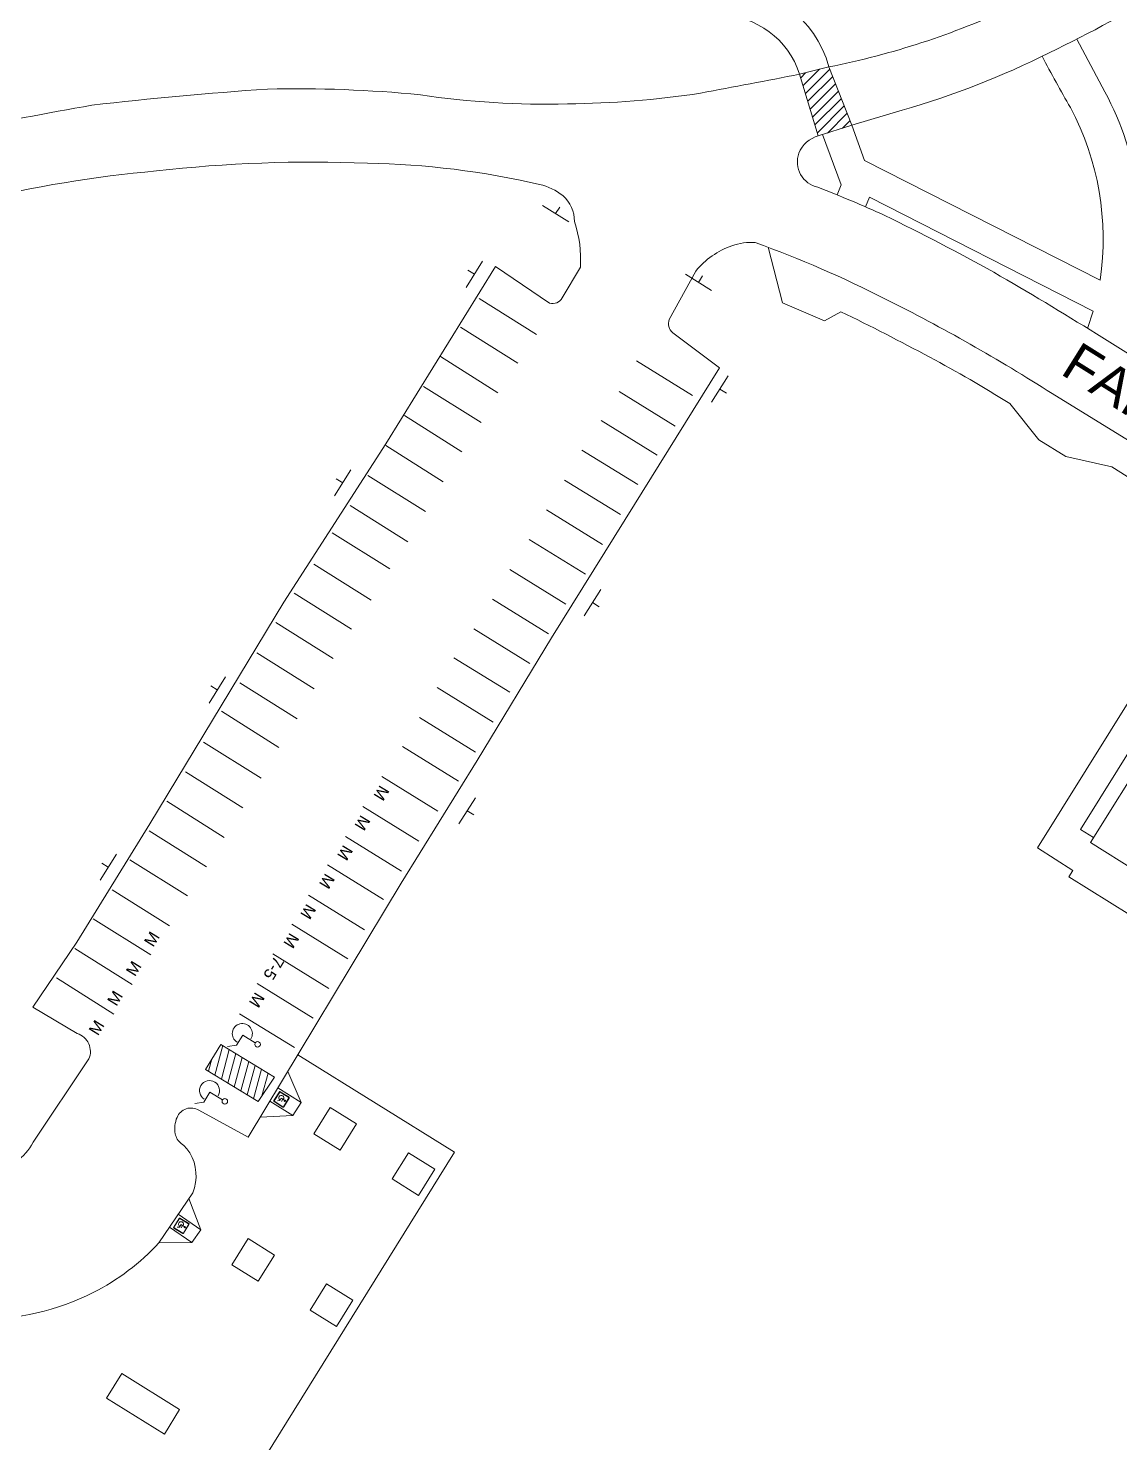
# Model space of a CAD drawing. Header units: feet. Extents: x 6763715 to 6770513, y 1886699 to 1891873.
# Drawn here: x 6765511.1 to 6765793.5, y 1890187.2 to 1890553 of the extents above; entities that cross this region are included whole.
import ezdxf

# ---------------------------------------------------------------- set-up
doc = ezdxf.new("R2010")
doc.units = ezdxf.units.FT
doc.header["$LTSCALE"] = 48
doc.header["$MEASUREMENT"] = 0
doc.linetypes.add('PHANTOM2', pattern=[1.25, 0.625, -0.125, 0.125, -0.125, 0.125, -0.125])
doc.layers.get('0').update_dxf_attribs({"lineweight": 0})
for name, color, linetype, lineweight in [('C-PKNG-STRP', 3, 'Continuous', 0), ('C-PROP', 7, 'PHANTOM2', 0), ('C-ROAD', 5, 'Continuous', 0), ('Crosswalk_Stripping', 3, 'Continuous', 0), ('Handicap signs', 5, 'Continuous', 0), ('L-SITE-WALK', 6, 'Continuous', 0)]:
    doc.layers.add(name, color=color, linetype=linetype, lineweight=lineweight)
doc.layers.add('C-ROAD-IDEN', color=7, linetype='Continuous')
doc.styles.get("Standard").update_dxf_attribs({"font": 'arial.ttf'})

# ---------------------------------------------------------------- blocks, each defined once
blk = doc.blocks.new('Campus_Base_Map_NEW$0$S1')
for points in [[(-0.08333333333333337, 0), (0.08333333333333333, 0)], [(0, 0), (0, -0.04166666666666666)]]:
    blk.add_lwpolyline(points)
blk = doc.blocks.new('Campus_Base_Map_NEW$0$HANDI')
at = {"layer": 'Handicap signs', "lineweight": 0}
for p, q in [((0, 0.07912658333467937), (0, 0)), ((0, 0), (0.0625, 0)), ((0.0625, 0), (0.09407491666691688, -0.03864783333240968))]:
    blk.add_line(p, q, dxfattribs=at)
blk.add_circle((0, 0.09412658333409732), 0.015, dxfattribs=at)
blk.add_arc((-0.006249999996119489, -0.006249999999757468), 0.05412658333333333, 90, 0, dxfattribs=at)
blk = doc.blocks.new('Campus_Base_Map_NEW$0$Site Plan$0$HANDI')
for p, q in [((0, 0.07912658333467937), (0, 0)), ((0, 0), (0.0625, 0)), ((0.0625, 0), (0.09407491666691688, -0.03864783333240968))]:
    blk.add_line(p, q)
blk.add_circle((0, 0.09412658333409732), 0.015)
blk.add_arc((-0.006249999996119489, -0.006249999999757468), 0.05412658333333333, 90, 0)
blk = doc.blocks.new('Campus_Base_Map_NEW$0$handicap')
at = {"layer": 'C-PKNG-STRP'}
blk.add_line((563729.991326647, 157499.4996887749), (563730.0408205213, 157499.4780398154), dxfattribs=at)
for points in [[(563729.849394419, 157499.3976255395), (563730.055974239, 157499.3157262478, 0.4142135623730971), (563730.0740041835, 157499.3235187809), (563730.1559034751, 157499.530098601, 0.4142135623730953), (563730.148110942, 157499.5481285455), (563729.9415311218, 157499.6300278371, 0.414213562373095), (563729.9235011775, 157499.6222353042), (563729.841601886, 157499.415655484, 0.4142135623730931)], [(563729.8519537719, 157499.404081159), (563730.0585335919, 157499.3221818672, 0.4142135623730951), (563730.067548564, 157499.3260781338), (563730.1494478555, 157499.5326579539, 0.4142135623730951), (563730.1455515893, 157499.5416729262), (563729.9389717692, 157499.6235722178, 0.4142135623730951), (563729.929956797, 157499.6196759513), (563729.8480575053, 157499.4130961312, 0.4142135623730951)]]:
    blk.add_lwpolyline(points, format="xyb", close=True, dxfattribs=at)
at = {"layer": 'C-PKNG-STRP', "rotation": 335.9749199039166}
blk.add_blockref('Campus_Base_Map_NEW$0$Site Plan$0$HANDI', (563729.9752189872, 157499.4635529569), dxfattribs=at)

msp = doc.modelspace()

# ---------------------------------------------------------------- hatches: boundary and pattern name
at = {"layer": 'Crosswalk_Stripping'}
h = msp.add_hatch(dxfattribs=at)
h.set_pattern_fill('ANSI31', color=256, scale=15, angle=6.361109362927034e-15, style=0)
h.set_pattern_definition([(44.99999999999999, (-8.731149137020111e-11, 0), (-1.325825214724776, 1.325825214724777), [])])
h.paths.add_polyline_path([(6765718.276029825, 1890543.066899645), (6765710.677897997, 1890541.166633053), (6765715.509658669, 1890525.216494871), (6765724.206848924, 1890527.963078094)])
h = msp.add_hatch(dxfattribs=at)
h.set_pattern_fill('ANSI31', color=256, scale=15, angle=30, style=0)
h.set_pattern_definition([(74.99999999999999, (-8.731149137020111e-11, 0), (-1.811110924292002, 0.4852857095672263), [])])
h.paths.add_polyline_path([(6765574.769344479, 1890281.733499662), (6765560.890480378, 1890290.228607069), (6765556.93089213, 1890283.759637986), (6765570.538391629, 1890275.430630012)])

# ---------------------------------------------------------------- linework, layer by layer
at = {"layer": 'C-PKNG-STRP'}
for p, q in [((6765710.677897997, 1890541.166633053, -1.078313909518014e-09), (6765718.276029826, 1890543.066899646, -1.078313909518014e-09)), ((6765710.677897947, 1890541.166633209), (6765715.509658669, 1890525.216494871)), ((6765718.27602982, 1890543.066899657, -1.078313909518014e-09), (6765724.206848929, 1890527.963078094)), ((6765715.509658673, 1890525.216494871), (6765724.206848929, 1890527.963078094)), ((6765579.944415555, 1890289.442826515), (6765565.72255261, 1890298.14787992)), ((6765556.93089213, 1890283.759637986), (6765560.890480378, 1890290.228607069)), ((6765560.890480378, 1890290.228607069), (6765574.769344479, 1890281.733499662)), ((6765570.538391629, 1890275.430630012), (6765556.93089213, 1890283.759637986)), ((6765570.538391629, 1890275.430630012), (6765574.769344479, 1890281.733499662))]:
    msp.add_line(p, q, dxfattribs=at)
for points in [[(6765627.770615036, 1890483.182494738), (6765642.62912132, 1890473.844116459)], [(6765622.899567672, 1890475.773949452), (6765637.758073954, 1890466.435571174)], [(6765617.732136757, 1890468.107095225), (6765632.590643038, 1890458.768716945)], [(6765682.95608055, 1890458.070708344), (6765668.458761309, 1890467.014279799)], [(6765613.371025053, 1890460.407734913), (6765628.229531335, 1890451.069356634)], [(6765678.498772975, 1890450.167819249), (6765664.001453729, 1890459.111390701)], [(6765608.452993453, 1890452.847099891), (6765623.311499733, 1890443.508721613)], [(6765673.780929048, 1890442.661964387), (6765659.283609804, 1890451.605535839)], [(6765603.58974201, 1890445.086277198), (6765618.448248293, 1890435.747898919)], [(6765668.81479951, 1890434.999564975), (6765654.317480268, 1890443.943136427)], [(6765598.977003584, 1890437.381348367), (6765613.835509866, 1890428.042970088)], [(6765664.303825477, 1890427.246538206), (6765649.806506233, 1890436.190109658)], [(6765594.416817913, 1890429.576882551), (6765609.275324193, 1890420.238504272)], [(6765659.640761709, 1890419.540495672), (6765645.143442465, 1890428.484067124)], [(6765589.739275996, 1890422.525069491), (6765604.597782277, 1890413.186691212)], [(6765655.229324662, 1890411.840021656), (6765640.732005418, 1890420.783593108)], [(6765584.983357463, 1890414.46452214), (6765599.841863748, 1890405.12614386)], [(6765650.16365814, 1890404.125069491), (6765635.666338898, 1890413.068640944)], [(6765579.862910779, 1890406.949757647), (6765594.721417066, 1890397.611379368)], [(6765645.701895747, 1890396.423481771), (6765631.204576502, 1890405.367053224)], [(6765575.096968919, 1890399.342138392), (6765589.955475198, 1890390.003760115)], [(6765640.836416897, 1890388.763309766), (6765626.339097654, 1890397.706881219)], [(6765570.23483118, 1890391.530990354), (6765585.093337459, 1890382.192612077)], [(6765635.71485651, 1890381.298870619), (6765621.217537269, 1890390.24244207)], [(6765565.825621539, 1890383.729865652), (6765580.684127821, 1890374.391487373)], [(6765631.405183859, 1890373.550298666), (6765616.907864613, 1890382.493870117)], [(6765561.054111157, 1890376.373873118), (6765575.912617438, 1890367.035494839)], [(6765626.843884481, 1890365.796158195), (6765612.346565237, 1890374.739729647)], [(6765556.446941249, 1890368.417317567), (6765571.305447535, 1890359.078939288)], [(6765622.427992617, 1890358.296985556), (6765607.930673376, 1890367.240557008)], [(6765551.732438432, 1890360.760486672), (6765566.590944717, 1890351.422108394)], [(6765617.061487735, 1890350.525025823), (6765602.56416849, 1890359.468597275)], [(6765546.917284928, 1890353.101428371), (6765561.775791211, 1890343.763050092)], [(6765612.146797242, 1890342.81341477), (6765597.649477998, 1890351.756986222)], [(6765542.353758145, 1890345.447938587), (6765557.212264427, 1890336.109560308)], [(6765607.635823213, 1890335.060388003), (6765593.138503969, 1890344.003959455)], [(6765537.383173792, 1890337.98684055), (6765552.241680073, 1890328.648462272)], [(6765602.964963515, 1890327.706622877), (6765588.467644271, 1890336.65019433)], [(6765532.771549072, 1890330.231586375), (6765547.630055353, 1890320.893208097)], [(6765598.103939483, 1890319.845149495), (6765583.606620242, 1890328.788720946)], [(6765527.902729107, 1890322.722390402), (6765542.761235392, 1890313.384012123)], [(6765593.738372961, 1890312.347090559), (6765579.241053719, 1890321.290662012)], [(6765523.139014652, 1890315.014120461), (6765537.997520935, 1890305.675742181)], [(6765588.822568769, 1890304.685804851), (6765574.325249527, 1890313.629376302)], [(6765518.351698425, 1890307.396912624), (6765533.210204707, 1890298.058534345)], [(6765584.813734476, 1890296.994240465), (6765570.31641523, 1890305.937811917)]]:
    msp.add_lwpolyline(points, dxfattribs=at)
at = {"layer": 'C-PROP', "ltscale": 0.02, "const_width": 6, "elevation": -178.8009999999999}
msp.add_lwpolyline([(6769012.672318948, 1888295.374669329, 0.1361048893769301), (6767938.827147607, 1887977.763884334, -0.2823868537519414), (6765535.011960359, 1887963.210487848), (6765125.199023341, 1887960.525005917), (6765008.259637998, 1888061.176182), (6763829.051106414, 1890965.3305025), (6763828.781101809, 1890985.958502438), (6763983.434002401, 1891051.428890646), (6764153.834987686, 1890819.547933312), (6764199.850891613, 1890841.999908577), (6764151.795092961, 1891122.836158444, -0.01647219109543954), (6764351.863703489, 1891197.559898398, -0.0003431867193823084), (6765614.041232214, 1891619.044375816, -0.1515732919274202), (6766084.71670162, 1891639.018791427, -4.006424607498245e-05), (6767109.798489642, 1891365.369470985), (6767424.223199004, 1891242.168853522)], format="xyb", dxfattribs=at)
at = {"layer": 'C-ROAD', "lineweight": 0}
for p, q in [((6765724.206848912, 1890527.96307809), (6765737.211251723, 1890531.876065857)), ((6765676.943597971, 1890477.755540672), (6765683.815643204, 1890490.239182961)), ((6765689.954064486, 1890465.257637243), (6765677.875475034, 1890474.303011921)), ((6765665.553212458, 1890425.961478704), (6765689.954064486, 1890465.257637243)), ((6765776.023381462, 1890458.549714646), (6765810.619950682, 1890437.266575207)), ((6765646.497745275, 1890395.340172661), (6765665.553212458, 1890425.961478704)), ((6765627.214041485, 1890363.656801882), (6765646.497745275, 1890395.340172661)), ((6765607.528966483, 1890331.914239298), (6765627.214041485, 1890363.656801882)), ((6765567.956114555, 1890266.209915321), (6765607.528966483, 1890331.914239298)), ((6765555.218700975, 1890273.177029892), (6765567.956114555, 1890266.209915321)), ((6765544.900959719, 1890238.923105427), (6765553.625599872, 1890251.850306667))]:
    msp.add_line(p, q, dxfattribs=at)
at = {"layer": 'C-ROAD'}
for points in [[(6765492.549329663, 1890526.487554573, -0.006517503250149), (6765527.535939384, 1890533.148767447, -0.01165039693452984), (6765572.996706741, 1890537.323042922, -0.03078799930844279), (6765612.542375264, 1890535.829974486, 0.04420148150681193), (6765650.596501734, 1890533.498637108, 0.03571955229873579), (6765685.064875015, 1890536.272643909, 0.002166367621370845), (6765710.677897947, 1890541.166633209, 0.8420564723764148)], [(6765805.682255258, 1890469.42214156, -0.7453601004881315), (6765800.628331462, 1890465.787188394), (6765787.460681372, 1890474.003175761, 0.00891872482993947), (6765760.935242523, 1890489.927607908, 0.01360564987166056), (6765732.725902546, 1890504.606848883, 0.01613534817757863), (6765715.34996085, 1890511.924616308, -0.4505694510392025), (6765710.474608338, 1890520.726268696, -0.2347939046474219), (6765715.509658673, 1890525.216494871, -1.280759415950763)], [(6765426.762956949, 1890512.754173961, 0.1333608324628464), (6765459.551225061, 1890502.706097858, 0.09223184935660386), (6765496.826217227, 1890508.310446003, -0.03686111892338097), (6765544.219457, 1890516.151462369, -0.03773882979383987), (6765598.838545968, 1890518.162106392, -0.05254902325889196), (6765643.405648538, 1890512.652403401, -0.1106159679419689), (6765649.408861646, 1890509.764796815, -0.2081622371122182), (6765652.426419232, 1890503.036204528, -0.09901950790020167), (6765653.943961317, 1890491.291378201), (6765649.238176122, 1890483.284990654, -0.3370549787067444), (6765645.995769709, 1890481.95507299), (6765631.94509152, 1890491.40994132), (6765603.562021253, 1890445.532733246), (6765577.233488635, 1890404.633661278)], [(6765512.249140323, 1890299.812215397), (6765523.774668843, 1890293.019696646, -0.2743851997401042)], [(6765523.774668843, 1890293.019696646, -0.4356694225428127), (6765526.788895816, 1890286.44203489)], [(6765526.788895816, 1890286.44203489), (6765512.314168988, 1890264.931719881, -0.2242717877434401), (6765501.916672573, 1890257.101740381, 9.759457675972135)]]:
    msp.add_lwpolyline(points, format="xyb", dxfattribs=at)
for points in [[(6765577.233488635, 1890404.633661278), (6765542.510691205, 1890347.24091652)], [(6765542.510691205, 1890347.24091652), (6765523.605044352, 1890316.673251265), (6765512.249140323, 1890299.812215397)]]:
    msp.add_lwpolyline(points, dxfattribs=at)
at = {"layer": 'C-ROAD', "lineweight": 0}
for centre, radius, start, end in [((6765643.406830404, 1890823.517752655), 306.5977536961828, 295.4687378825558, 302.0907737280335), ((6765678.007804612, 1890746.316315825), 207.2000365159431, 281.2064443046692, 294.9690897678371), ((6765677.085471939, 1890742.17457687), 218.724879997037, 285.9555945586796, 296.6668236749813), ((6765700.104717383, 1890476.962180324), 21.01458390408735, 109.3723063820584, 140.8169919792491), ((6765698.229664103, 1890482.294908344), 15.3618135252968, 86.35582969646333, 109.3723063466633), ((6765597.443557153, 1890216.750999985), 298.7409946405206, 63.03633123906918, 70.08425744397636), ((6765524.239431262, 1890065.02339015), 467.1810416209685, 57.38828699113502, 63.47180357524132), ((6765679.613778638, 1890476.624226502), 2.899954577043629, 157.0383793905964, 233.171313745477), ((6765553.172200175, 1890269.868612041), 3.890217756808518, 58.260148133191, 157.7596549058102), ((6765556.710288966, 1890268.42183765), 7.71268141798635, 157.7596549010766, 189.8475146547167), ((6765553.046950649, 1890267.785940193), 3.99456183982222, 189.8475146547167, 233.6118772131758), ((6765545.759037739, 1890257.896564262), 8.290120936288705, 31.28827513539161, 53.61187721317579), ((6765543.062139639, 1890256.257580314), 11.44599288396977, 337.3531877470099, 31.2882751392887), ((6765500.676349768, 1890279.577909962), 60.07186743332063, 296.9168480763865, 317.4082908874568), ((6765499.208738571, 1890282.860539742), 63.66350201064106, 268.7953889147559, 296.7571739677546)]:
    msp.add_arc(centre, radius, start, end, dxfattribs=at)
at = {"layer": 'L-SITE-WALK', "lineweight": 0}
for p, q in [((6765824.583182519, 1890404.064056847), (6765785.90208088, 1890342.480243798)), ((6765785.909056494, 1890342.475871406), (6765797.770832837, 1890335.040783903)), ((6765781.351136874, 1890335.202798177), (6765780.332280134, 1890333.579933553)), ((6765815.141892422, 1890311.76089854), (6765780.332280134, 1890333.579933553)), ((6765581.695181154, 1890275.203680872), (6765578.216667017, 1890283.245904145)), ((6765581.695181154, 1890275.203680872), (6765575.639505853, 1890278.966944606)), ((6765579.567630337, 1890271.78111764), (6765573.560115189, 1890275.514452531)), ((6765579.567630337, 1890271.78111764), (6765571.052168862, 1890271.35041304)), ((6765555.709987462, 1890242.282614741), (6765552.638666422, 1890250.387978469)), ((6765555.709987462, 1890242.282614741), (6765549.874613954, 1890246.292512998)), ((6765553.427219834, 1890238.961563175), (6765547.620109826, 1890242.952039579)), ((6765553.427219834, 1890238.961563175), (6765544.900959719, 1890238.923105427))]:
    msp.add_line(p, q, dxfattribs=at)
for points in [[(6765782.390092463, 1890550.230659218), (6765789.671671476, 1890536.633500789, -0.1730220811740498), (6765797.688550964, 1890483.230644357)], [(6765780.750573006, 1890532.521543004, -0.008422477345005966), (6765773.410750408, 1890545.80244581, -0.008422477345005966)], [(6765788.422205043, 1890487.935211324, 0.1607998675837819), (6765780.750573006, 1890532.521543004, 0.3089097105865902)], [(6765706.216346228, 1890482.012956508), (6765717.150333015, 1890477.407695885), (6765721.349085785, 1890479.728132046, -0.01114476735279952), (6765744.328139504, 1890467.976313466, -0.01798496548579402), (6765765.046890725, 1890455.98833684), (6765772.587605618, 1890446.62188752), (6765779.530994066, 1890442.254128782), (6765791.475895181, 1890439.601321505), (6765803.339871646, 1890432.151785311), (6765807.088935049, 1890427.439274996, -0.005979443978918622), (6765810.141550852, 1890422.852770916, -0.3297323708699526), (6765809.969254958, 1890401.619533406), (6765772.205454687, 1890341.073093358), (6765781.351136874, 1890335.202798177)], [(6765786.698366415, 1890343.720020781), (6765783.392579796, 1890345.843265605), (6765817.050650563, 1890399.894194217, 0.302089716805891), (6765816.264702389, 1890426.265252408), (6765808.72808727, 1890438.430412943)]]:
    msp.add_lwpolyline(points, format="xyb", dxfattribs=at)
for points in [[(6765724.14741013, 1890527.94519313), (6765727.502687545, 1890518.864333991), (6765788.422205043, 1890487.935211324)], [(6765716.557269352, 1890525.547331593), (6765721.451170856, 1890512.553557364), (6765720.390844726, 1890509.936872163)], [(6765727.76377168, 1890506.83210206), (6765728.730016397, 1890509.38633184), (6765786.652946362, 1890479.834466786), (6765785.200759597, 1890475.410529738)], [(6765702.524815822, 1890496.400979344), (6765706.216346228, 1890482.012956508)], [(6765580.80773209, 1890287.547948865), (6765621.385690793, 1890262.315521629), (6765572.403563375, 1890183.544077054), (6765581.604647866, 1890177.822604058), (6765569.507478849, 1890158.368335143), (6765645.833254963, 1890110.906987811), (6765639.299272844, 1890100.39925289), (6765706.01992609, 1890058.910620096), (6765708.321948003, 1890062.612655942), (6765734.031126831, 1890046.626021701), (6765724.181384769, 1890030.785990821), (6765724.339294504, 1890030.687798451)], [(6765579.567630337, 1890271.78111764), (6765581.695181154, 1890275.203680872)], [(6765553.427219834, 1890238.961563175), (6765555.709987462, 1890242.282614741)]]:
    msp.add_lwpolyline(points, dxfattribs=at)
for points in [[(6765589.220213326, 1890273.893772386), (6765584.977623375, 1890267.11141067), (6765591.759985091, 1890262.868820719), (6765596.002575048, 1890269.651182435)], [(6765609.500293032, 1890262.18506291), (6765605.257703079, 1890255.402701194), (6765612.040064799, 1890251.160111242), (6765616.282654749, 1890257.94247296)], [(6765568.007263586, 1890239.981963843), (6765563.764673636, 1890233.199602127), (6765570.547035353, 1890228.957012176), (6765574.789625306, 1890235.739373893)], [(6765588.287343292, 1890228.273254367), (6765584.044753339, 1890221.490892651), (6765590.827115057, 1890217.248302699), (6765595.069705011, 1890224.030664416)], [(6765535.292251619, 1890205.055959863), (6765550.244619234, 1890195.758189843), (6765546.314175063, 1890189.437378935), (6765531.361807445, 1890198.735148955)]]:
    msp.add_lwpolyline(points, close=True, dxfattribs=at)
for centre, radius, start, end in [((6765690.701710318, 1890535.391342567, -1.078313909518014e-09), 28.62267060851268, 15.55501671350251, 90.9195912021867), ((6765689.800765291, 1890534.515169181, -1.078313909518014e-09), 21.91110772189547, 17.67190282168071, 89.68871524020297)]:
    msp.add_arc(centre, radius, start, end, dxfattribs=at)

# ---------------------------------------------------------------- block references
at = {"layer": 'C-PKNG-STRP'}
for name, p, xscale, yscale, zscale, rotation in [('Campus_Base_Map_NEW$0$S1', (6765647.525851859, 1890505.119125637), 48.00000000000025, 48.00000000000025, 48.00000000000025, 147.8911548323436), ('Campus_Base_Map_NEW$0$S1', (6765626.515670059, 1890489.422746797), 48.00000000000006, 48.00000000000006, 48.00000000000006, 237.8911548323436), ('Campus_Base_Map_NEW$0$S1', (6765684.524447478, 1890487.308410947), 47.99999999999996, 47.99999999999996, 47.99999999999996, 147.8911548347158), ('Campus_Base_Map_NEW$0$S1', (6765690.030722936, 1890459.72649489), -48.00000000000001, 48.00000000000001, 48.00000000000006, 57.89115483858666), ('Campus_Base_Map_NEW$0$S1', (6765592.45526533, 1890435.454425694), 48.00000000000006, 48.00000000000006, 48.00000000000006, 237.8911548323436), ('Campus_Base_Map_NEW$0$S1', (6765657.071795436, 1890404.49956129), -48.00000000000001, 48.00000000000001, 48.00000000000006, 57.89115483858666), ('Campus_Base_Map_NEW$0$S1', (6765559.983803499, 1890381.887748501), 48.00000000000006, 48.00000000000006, 48.00000000000006, 237.8911548323436), ('Campus_Base_Map_NEW$0$S1', (6765624.651225057, 1890350.640739063), -48.00000000000001, 48.00000000000001, 48.00000000000006, 57.89115483858666), ('Campus_Base_Map_NEW$0$S1', (6765531.771594376, 1890336.059579285), 48.00000000000006, 48.00000000000006, 48.00000000000006, 237.8911548323436), ('Campus_Base_Map_NEW$0$handicap', (6158495.212929899, 8887811.691377223), 11.99999999999999, 11.99999999999999, 11.99999999999999, 259.3486310220243), ('Campus_Base_Map_NEW$0$handicap', (6062325.168372063, 8878771.589576095), 11.99999999999999, 11.99999999999999, 11.99999999999999, 260.1363530664418)]:
    msp.add_blockref(name, p, dxfattribs=dict(at, xscale=xscale, yscale=yscale, zscale=zscale, rotation=rotation))
at = {"layer": 'Handicap signs'}
for p, xscale, yscale, zscale, rotation in [((6765566.562943576, 1890292.585204483), 48.00000000097322, 48.00000000097322, 48.00000000097322, 238.5296359637764), ((6765558.077868739, 1890277.846281853), 47.9999999985903, 47.9999999985903, 47.9999999985903, 238.5296359620353)]:
    msp.add_blockref('Campus_Base_Map_NEW$0$HANDI', p, dxfattribs=dict(at, xscale=xscale, yscale=yscale, zscale=zscale, rotation=rotation))

# ---------------------------------------------------------------- texts
at = {"layer": 'C-ROAD-IDEN'}
for s, height, rotation, p in [('FAIRVIEW DRIVE', 10, 328.0000000607466, (6765777.819560299, 1890463.804625702, -1523)), ('M', 3, 238.752699611205, (6765602.106400006, 1890357.465727444)), ('M', 3, 238.752699611205, (6765597.191709515, 1890349.754116391)), ('M', 3, 238.752699611205, (6765592.680735485, 1890342.001089623)), ('M', 3, 238.752699611205, (6765588.001773331, 1890334.652323)), ('M', 3, 238.752699611205, (6765583.148851754, 1890326.785851117)), ('M', 3, 58.29520219585974, (6765543.411391554, 1890315.182689125)), ('M', 3, 238.752699611205, (6765578.783285234, 1890319.287792181)), ('M', 3, 58.29520219585974, (6765538.707604984, 1890307.569771808)), ('7-5', 3, 238.752699611205, (6765574.888654634, 1890313.281804882)), ('M', 3, 58.29520219585974, (6765533.885945469, 1890299.897919581)), ('M', 3, 238.752699611205, (6765569.858646747, 1890303.934942086)), ('M', 3, 58.29520219585974, (6765529.098629244, 1890292.280711744))]:
    msp.add_text(s, height=height, rotation=rotation, dxfattribs=at).set_placement(p)

doc.saveas('drawing.dxf')
